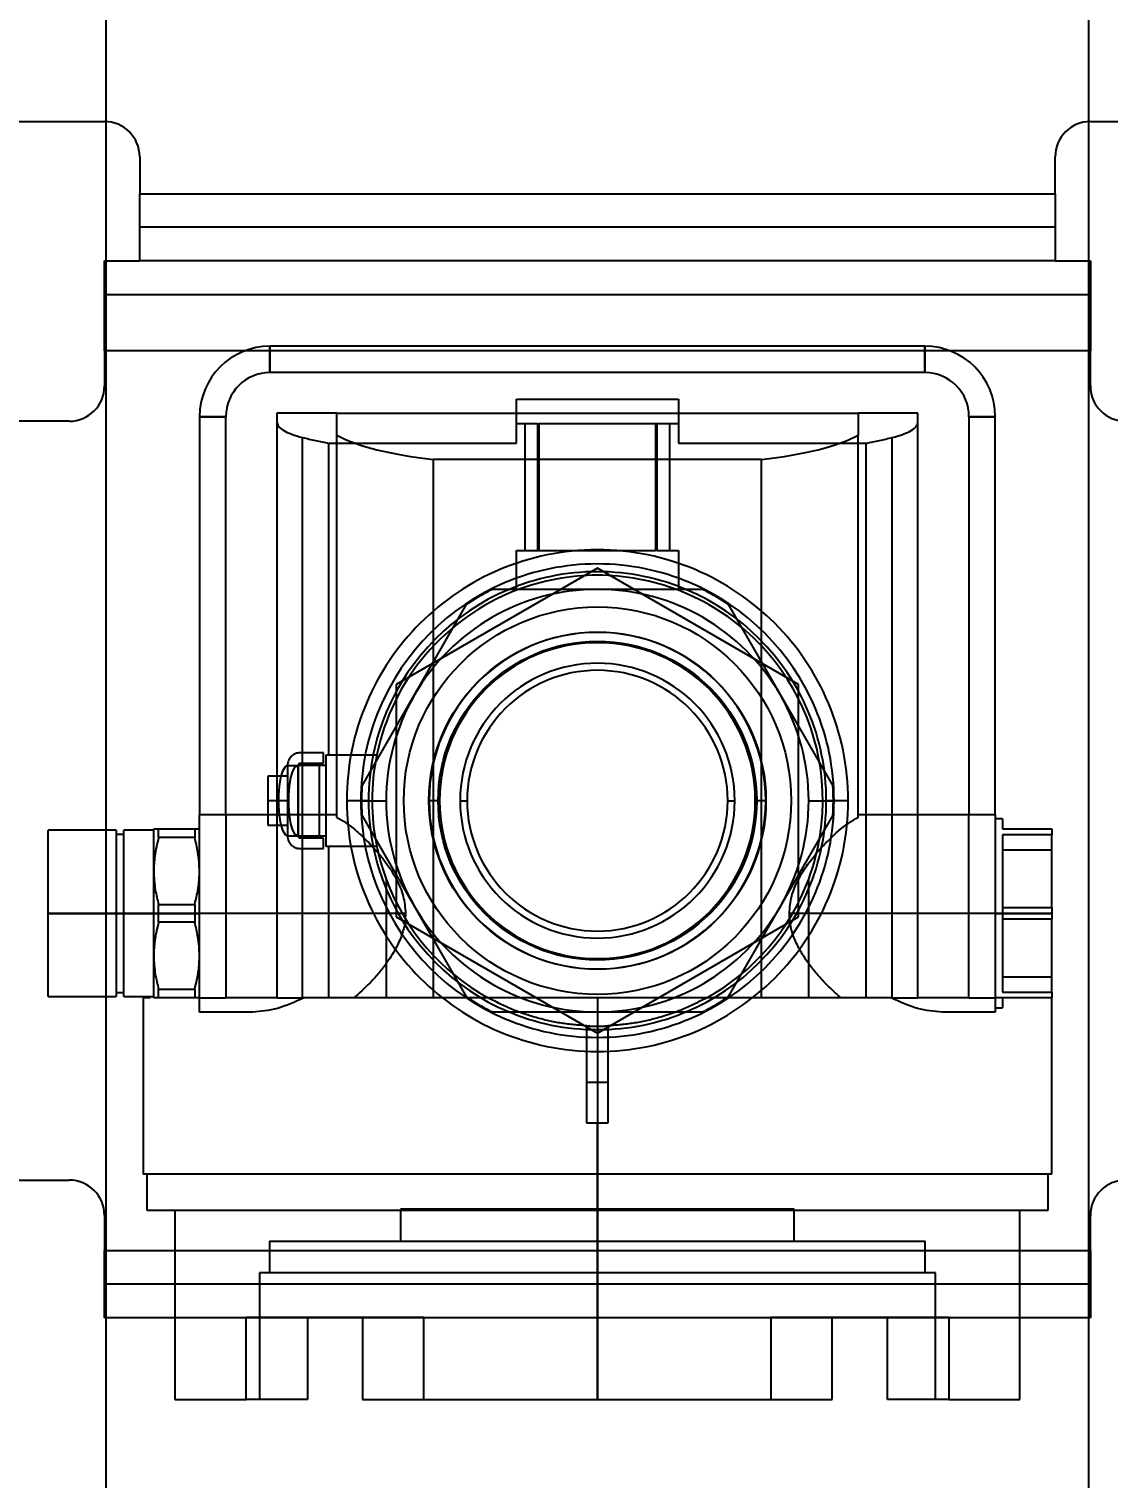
# Model space of a CAD drawing. Header units: metres. Extents: x 0 to 63075, y 0 to 44550.
# Drawn here: x 13833 to 13986.2, y 30026.9 to 30232.7 of the extents above; entities that cross this region are included whole.
import ezdxf

# ---------------------------------------------------------------- set-up
doc = ezdxf.new("R2010")
doc.units = ezdxf.units.M
doc.header["$LTSCALE"] = 75
doc.linetypes.add('HIDDEN2', pattern=[4.7625, 3.175, -1.5875])
for name, color, linetype in [('18_COTAS', 7, 'Continuous'), ('SDM', 7, 'Continuous'), ('SL1', 8, 'Continuous'), ('SL4', 4, 'Continuous'), ('ST1', 7, 'HIDDEN2')]:
    doc.layers.add(name, color=color, linetype=linetype)
doc.styles.add('ROMANS', font='ROMANS.SHX')
doc.dimstyles.new('75___1-75', dxfattribs={"dimscale": 75, "dimtxt": 2.5, "dimasz": 2, "dimexe": 1.5, "dimexo": 1, "dimgap": 0.5, "dimtad": 1, "dimdec": 0, "dimzin": 12, "dimtxsty": 'ROMANS', "dimcen": 0, "dimclrd": 256, "dimclre": 256, "dimclrt": 3, "dimazin": 3, "dimtfac": 1, "dimtdec": 0, "dimtmove": 0, "dimatfit": 0, "dimfxl": 1, "dimlwd": -1, "dimlwe": -1, "dimarcsym": 0})

# ---------------------------------------------------------------- blocks, each defined once
blk = doc.blocks.new('A$C1d93b9d1')
at = {"layer": 'SL1'}
for radius, start, end in [(1979, 150.48869, 76.2155), (1915.5, 151.39767, 77.94663), (1915.5, 151.39767, 77.48242), (1907.5, 151.51701, 77.89531), (1508, 159.38429, 0), (1508, 159.38429, 0), (1500, 179.96007, 0.03993)]:
    blk.add_arc((6031.73, 6950), radius, start, end, dxfattribs=at)
blk = doc.blocks.new('*D27')
at = {"layer": '18_COTAS', "transparency": 16777216}
for p, q in [((12131.24, 27878.33), (12131.24, 30705.37)), ((13913.74, 30509.57), (13913.74, 30705.37)), ((11981.24, 30592.87), (11122.31, 30592.87)), ((13913.74, 30592.87), (12131.24, 30592.87)), ((14063.74, 30592.87), (14213.74, 30592.87))]:
    blk.add_line(p, q, dxfattribs=at)
for points in [[(11981.24, 30617.87), (11981.24, 30567.87), (12131.24, 30592.87)], [(14063.74, 30617.87), (14063.74, 30567.87), (13913.74, 30592.87)]]:
    blk.add_solid(points, dxfattribs=at)
at = {"layer": 'Defpoints', "color": 0, "transparency": 16777216}
for p in [(13913.74, 30592.87), (13913.74, 30434.57), (12131.24, 27803.33)]:
    blk.add_point(p, dxfattribs=at)
at = {"layer": '18_COTAS', "color": 3, "transparency": 16777216, "insert": (11476.78, 30724.12), "char_height": 187.5, "attachment_point": 5, "style": 'ROMANS'}
blk.add_mtext('1782', dxfattribs=at)
blk = doc.blocks.new('A$C429c7d53')
at = {"layer": 'SL4'}
for p, q in [((57.76, 3129.5), (123, 3129.5)), ((123.23, 3028.91), (123.23, 3129.49)), ((262.77, 2339.74), (262.77, 3129.49)), ((263, 3129.5), (328.24, 3129.5)), ((128, 3124.5), (128, 3119.26)), ((258, 3119.26), (258, 3124.5)), ((128, 3119.26), (258, 3119.26)), ((128, 3109.74), (128, 3119.26)), ((258, 3119.26), (258, 3109.74)), ((123.23, 3109.74), (128, 3109.74)), ((258, 3109.74), (128, 3109.74)), ((258, 3109.74), (262.77, 3109.74)), ((239.5, 3097.61), (146.5, 3097.61)), ((146.5, 3097.61), (146.5, 3093.88)), ((239.5, 3093.88), (239.5, 3097.61)), ((142.98, 3096.97), (123.23, 3096.97)), ((262.77, 3096.97), (243.02, 3096.97)), ((239.5, 3093.88), (146.5, 3093.88)), ((136.5, 3087.61), (140.24, 3087.61)), ((136.5, 3087.61), (136.5, 3031.11)), ((140.24, 3031.11), (140.24, 3087.61)), ((156, 3084.98), (156, 3088.11)), ((156, 3088.11), (230, 3088.11)), ((230, 3088.11), (230, 3084.98)), ((245.76, 3087.61), (245.76, 3031.11)), ((245.76, 3087.61), (249.5, 3087.61)), ((249.5, 3031.11), (249.5, 3087.61)), ((156, 3030.74), (156, 3084.98)), ((230, 3030.74), (230, 3084.98)), ((169.71, 3005.11), (169.71, 3081.55)), ((216.29, 3081.55), (169.71, 3081.55)), ((216.29, 3005.11), (216.29, 3081.55)), ((136.5, 3017.11), (136.5, 3031.11)), ((156, 3031.11), (136.5, 3031.11)), ((249.5, 3031.11), (230, 3031.11)), ((249.5, 3031.11), (249.5, 3017.11)), ((250.5, 3030.51), (249.5, 3030.51)), ((250.5, 3030.51), (250.5, 3029.11)), ((124.67, 3028.91), (115, 3028.91)), ((115, 3017.11), (115, 3028.91)), ((124.67, 3028.91), (124.67, 3017.11)), ((125.75, 3028.32), (124.67, 3028.32)), ((130, 3028.91), (125.75, 3028.91)), ((125.75, 3017.11), (125.75, 3028.91)), ((130, 3023.11), (130, 3029.11)), ((130.69, 3027.88), (130.69, 3029.11)), ((130.69, 3029.11), (135.81, 3029.11)), ((135.81, 3027.88), (130.69, 3027.88)), ((135.81, 3029.11), (135.81, 3027.88)), ((250.5, 3029.11), (257.5, 3029.11)), ((257.5, 3028.28), (250.5, 3028.28)), ((250.5, 3028.28), (250.5, 3017.95)), ((257.5, 3029.11), (257.5, 3028.28)), ((257.5, 3017.95), (257.5, 3028.28)), ((130, 3017.11), (130, 3023.11)), ((124.67, 3017.11), (115, 3017.11)), ((115, 3005.31), (115, 3017.11)), ((124.67, 3017.11), (124.67, 3005.31)), ((125.75, 3017.11), (124.67, 3017.11)), ((130, 3017.11), (125.75, 3017.11)), ((125.75, 3005.31), (125.75, 3017.11)), ((130, 3011.11), (130, 3017.11)), ((130.69, 3017.11), (130, 3017.11)), ((130.69, 3017.11), (130.69, 3018.35)), ((130.69, 3018.35), (135.81, 3018.35)), ((130.69, 3015.88), (130.69, 3017.11)), ((135.81, 3017.11), (130.69, 3017.11)), ((135.81, 3018.35), (135.81, 3017.11)), ((135.81, 3017.11), (135.81, 3015.88)), ((136.5, 3017.11), (135.81, 3017.11)), ((165.75, 3017.11), (136.5, 3017.11)), ((136.5, 3003.11), (136.5, 3017.11)), ((249.5, 3017.11), (220.25, 3017.11)), ((249.5, 3017.11), (249.5, 3003.11)), ((257.5, 3017.11), (249.5, 3017.11)), ((250.5, 3017.95), (257.5, 3017.95)), ((257.5, 3017.95), (257.5, 3017.11)), ((257.5, 3017.11), (257.5, 3016.28)), ((135.81, 3015.88), (130.69, 3015.88)), ((257.5, 3016.28), (250.5, 3016.28)), ((250.5, 3016.28), (250.5, 3005.95)), ((257.5, 3005.95), (257.5, 3016.28)), ((130, 3005.11), (130, 3011.11)), ((115, 3005.31), (124.67, 3005.31)), ((123.23, 2339.74), (123.23, 3005.31)), ((124.67, 3005.9), (125.75, 3005.9)), ((125.75, 3005.31), (130, 3005.31)), ((128.5, 3005.11), (128.5, 2980.11)), ((129.54, 3005.11), (128.5, 3005.11)), ((130.69, 3006.35), (135.81, 3006.35)), ((130.69, 3005.11), (130.69, 3006.35)), ((135.81, 3005.11), (130.69, 3005.11)), ((135.81, 3006.35), (135.81, 3005.11)), ((193, 3005.11), (151.3, 3005.11)), ((193, 3005.11), (193, 2980.11)), ((234.7, 3005.11), (193, 3005.11)), ((250.5, 3005.95), (257.5, 3005.95)), ((257.5, 3005.11), (250.5, 3005.11)), ((250.5, 3005.11), (250.5, 3003.71)), ((257.5, 3005.95), (257.5, 3005.11)), ((257.5, 2980.11), (257.5, 3005.11)), ((144.05, 3003.11), (136.5, 3003.11)), ((249.5, 3003.11), (241.95, 3003.11)), ((249.5, 3003.71), (250.5, 3003.71)), ((193, 2980.11), (128.5, 2980.11)), ((129, 2980.11), (129, 2974.99)), ((257.5, 2980.11), (193, 2980.11)), ((193, 2974.99), (193, 2980.11)), ((257, 2974.99), (257, 2980.11)), ((129, 2974.99), (193, 2974.99)), ((133, 2974.99), (133, 2948.11)), ((193, 2974.99), (257, 2974.99)), ((193, 2948.11), (193, 2974.99)), ((253, 2948.11), (253, 2974.99)), ((123.23, 2969.25), (133, 2969.25)), ((253, 2969.25), (262.77, 2969.25)), ((133, 2959.73), (123.23, 2959.73)), ((143.11, 2959.81), (159.66, 2959.81)), ((143.11, 2948.11), (143.11, 2959.81)), ((151.81, 2959.81), (151.81, 2948.11)), ((159.66, 2959.73), (151.81, 2959.73)), ((159.66, 2959.81), (159.66, 2948.11)), ((226.34, 2959.81), (242.89, 2959.81)), ((226.34, 2948.11), (226.34, 2959.81)), ((234.19, 2959.73), (226.34, 2959.73)), ((234.19, 2948.11), (234.19, 2959.81)), ((242.89, 2959.81), (242.89, 2948.11)), ((262.77, 2959.73), (253, 2959.73)), ((133, 2948.11), (143.11, 2948.11)), ((151.81, 2948.11), (143.11, 2948.11)), ((159.66, 2948.11), (193, 2948.11)), ((193, 2948.11), (226.34, 2948.11)), ((242.89, 2948.11), (234.19, 2948.11)), ((242.89, 2948.11), (253, 2948.11))]:
    blk.add_line(p, q, dxfattribs=at)
for centre, radius, start, end in [((123, 3124.5), 5, 0, 90), ((263, 3124.5), 5, 90, 180), ((146.5, 3087.61), 10, 90, 180), ((239.5, 3087.61), 10, 0, 90), ((146.5, 3087.61), 6.26, 90, 180), ((239.5, 3087.61), 6.26, 0, 90)]:
    blk.add_arc(centre, radius, start, end, dxfattribs=at)
for centre, start_param, end_param in [((179.4, 3088.02), 0.450954, 1.189008), ((206.6, 3088.02), 1.952584, 2.690638)]:
    blk.add_ellipse(centre, major_axis=(-26, 0), ratio=0.267949, start_param=start_param, end_param=end_param, dxfattribs=at)
for points, knots in [([(156, 3030.74), (156.4, 3030.52), (157.22, 3030.07), (158.65, 3028.95), (160.14, 3027.58), (161.49, 3026.15), (162.64, 3024.76), (163.59, 3023.44), (164.6, 3021.75), (165.53, 3019.66), (165.68, 3017.93), (165.75, 3017.11)], [0, 0, 0, 0, 0.126776, 0.255257, 0.382669, 0.505687, 0.590181, 0.674836, 0.757452, 0.885088, 1, 1, 1, 1]), ([(220.25, 3017.11), (220.32, 3017.94), (220.42, 3019.2), (221, 3020.8), (221.73, 3022.37), (222.87, 3024.15), (224.35, 3025.98), (225.86, 3027.58), (227.35, 3028.95), (228.78, 3030.07), (229.6, 3030.52), (230, 3030.74)], [0, 0, 0, 0, 0.114898, 0.176657, 0.242785, 0.369086, 0.494373, 0.617376, 0.744773, 0.873238, 1, 1, 1, 1]), ([(130, 3029.11), (130.04, 3029.11), (130.12, 3029.11), (130.51, 3029.11), (130.69, 3029.11)], [0, 0, 0, 0, 0.554654, 1, 1, 1, 1]), ([(130.69, 3027.88), (130.47, 3026.99), (130.08, 3025.42), (130.03, 3023.82), (130, 3023.11)], [0, 0, 0, 0, 0.563596, 1, 1, 1, 1]), ([(135.81, 3029.11), (136.03, 3029.11), (136.42, 3029.11), (136.47, 3029.11), (136.5, 3029.11)], [0, 0, 0, 0, 0.563596, 1, 1, 1, 1]), ([(136.5, 3023.11), (136.46, 3024.01), (136.38, 3025.61), (135.99, 3027.18), (135.81, 3027.88)], [0, 0, 0, 0, 0.554654, 1, 1, 1, 1]), ([(130, 3023.11), (130.04, 3022.22), (130.12, 3020.62), (130.51, 3019.05), (130.69, 3018.35)], [0, 0, 0, 0, 0.554654, 1, 1, 1, 1]), ([(135.81, 3018.35), (136.03, 3019.24), (136.42, 3020.81), (136.47, 3022.41), (136.5, 3023.11)], [0, 0, 0, 0, 0.5635963, 1, 1, 1, 1]), ([(165.75, 3017.11), (165.71, 3016.47), (165.65, 3015.5), (165.29, 3014.23), (164.82, 3012.98), (164.05, 3011.51), (162.99, 3009.93), (161.86, 3008.51), (160.3, 3006.78), (159.17, 3005.79), (158.41, 3005.11)], [0, 0, 0, 0, 0.117087, 0.178494, 0.242841, 0.368324, 0.49578, 0.622064, 0.74502, 1, 1, 1, 1]), ([(227.59, 3005.11), (227.22, 3005.43), (226.47, 3006.08), (225.3, 3007.23), (224.14, 3008.51), (223.01, 3009.93), (221.94, 3011.51), (221.04, 3013.26), (220.38, 3015.15), (220.29, 3016.47), (220.25, 3017.11)], [0, 0, 0, 0, 0.127091, 0.255296, 0.378231, 0.504494, 0.631928, 0.75739, 0.882931, 1, 1, 1, 1]), ([(130.69, 3015.88), (130.47, 3014.99), (130.08, 3013.42), (130.03, 3011.82), (130, 3011.11)], [0, 0, 0, 0, 0.5635963, 1, 1, 1, 1]), ([(136.5, 3011.11), (136.46, 3012.01), (136.38, 3013.61), (135.99, 3015.18), (135.81, 3015.88)], [0, 0, 0, 0, 0.554654, 1, 1, 1, 1]), ([(130, 3011.11), (130.04, 3010.22), (130.12, 3008.62), (130.51, 3007.05), (130.69, 3006.35)], [0, 0, 0, 0, 0.554654, 1, 1, 1, 1]), ([(135.81, 3006.35), (136.03, 3007.24), (136.42, 3008.81), (136.47, 3010.41), (136.5, 3011.11)], [0, 0, 0, 0, 0.563596, 1, 1, 1, 1]), ([(130.69, 3005.11), (130.47, 3005.11), (130.08, 3005.11), (130.03, 3005.11), (130, 3005.11)], [0, 0, 0, 0, 0.563596, 1, 1, 1, 1]), ([(136.5, 3005.11), (136.46, 3005.11), (136.38, 3005.11), (135.99, 3005.11), (135.81, 3005.11)], [0, 0, 0, 0, 0.554654, 1, 1, 1, 1]), ([(151.3, 3005.11), (150.04, 3004.54), (147.54, 3003.41), (145.2, 3003.21), (144.05, 3003.11)], [0, 0, 0, 0, 0.505959, 1, 1, 1, 1]), ([(241.95, 3003.11), (240.8, 3003.21), (238.46, 3003.41), (235.96, 3004.54), (234.7, 3005.11)], [0, 0, 0, 0, 0.494041, 1, 1, 1, 1])]:
    blk.add_open_spline(points, degree=3, knots=knots, dxfattribs=at)
at = {"layer": 'ST1'}
for p, q in [((123.23, 3129.49), (123.23, 3339.74)), ((262.77, 3129.49), (262.77, 3339.74)), ((128, 3119.26), (258, 3119.26)), ((258, 3114.5), (128, 3114.5)), ((123, 3096.97), (123, 3109.74)), ((123, 3109.74), (123.23, 3109.74)), ((262.77, 3109.74), (263, 3109.74)), ((263, 3109.74), (263, 3096.97)), ((123, 3104.97), (263, 3104.97)), ((146.5, 3093.88), (146.5, 3097.61)), ((239.5, 3097.61), (239.5, 3093.88)), ((123, 3096.97), (123, 3091.97)), ((263, 3096.97), (123, 3096.97)), ((123.23, 3096.97), (123, 3096.97)), ((243.02, 3096.97), (142.98, 3096.97)), ((263, 3096.97), (262.77, 3096.97)), ((263, 3091.97), (263, 3096.97)), ((181.5, 3088.11), (181.5, 3090.11)), ((181.5, 3090.11), (204.5, 3090.11)), ((204.5, 3090.11), (204.5, 3088.11)), ((140.24, 3087.61), (136.5, 3087.61)), ((147.5, 3088.11), (147.5, 3005.11)), ((156, 3088.11), (147.5, 3088.11)), ((181.5, 3083.83), (181.5, 3088.11)), ((204.5, 3088.11), (204.5, 3083.83)), ((238.5, 3088.11), (230, 3088.11)), ((238.5, 3005.11), (238.5, 3088.11)), ((249.5, 3087.61), (245.76, 3087.61)), ((118, 3086.97), (63, 3086.97)), ((184.5, 3086.61), (181.5, 3086.61)), ((182.7, 3086.61), (182.7, 3068.61)), ((184.5, 3086.61), (184.5, 3068.61)), ((184.5, 3086.61), (184.75, 3086.61)), ((184.75, 3068.61), (184.75, 3086.61)), ((201.25, 3086.61), (184.75, 3086.61)), ((201.5, 3086.61), (201.25, 3086.61)), ((201.25, 3086.61), (201.25, 3068.61)), ((204.5, 3086.61), (201.5, 3086.61)), ((201.5, 3068.61), (201.5, 3086.61)), ((203.3, 3068.61), (203.3, 3086.61)), ((151.13, 3005.11), (151.13, 3084.66)), ((154.84, 3039.61), (154.84, 3083.83)), ((154.84, 3083.83), (181.5, 3083.83)), ((204.5, 3083.83), (231.16, 3083.83)), ((231.16, 3005.11), (231.16, 3083.83)), ((234.87, 3005.11), (234.87, 3084.66)), ((181.5, 3062.98), (181.5, 3068.61)), ((181.5, 3068.61), (184.5, 3068.61)), ((184.5, 3068.61), (184.75, 3068.61)), ((184.75, 3068.61), (201.25, 3068.61)), ((201.5, 3068.61), (201.25, 3068.61)), ((201.5, 3068.61), (204.5, 3068.61)), ((204.5, 3068.61), (204.5, 3062.98)), ((193, 3066.11), (164.42, 3049.61)), ((221.57, 3049.61), (193, 3066.11)), ((178.09, 3063.11), (207.91, 3063.11)), ((159.57, 3035.2), (174.47, 3061.03)), ((211.53, 3061.03), (226.43, 3035.2)), ((164.42, 3049.61), (164.42, 3016.62)), ((221.57, 3016.62), (221.57, 3049.61)), ((154.1, 3039.91), (150.8, 3039.91)), ((154.1, 3038.41), (154.1, 3039.91)), ((149, 3038.11), (150.45, 3038.11)), ((149, 3038.11), (149, 3028.11)), ((150.45, 3038.11), (150.45, 3028.11)), ((150.45, 3038.11), (150.5, 3038.11)), ((150.5, 3038.11), (150.5, 3028.11)), ((154.5, 3038.11), (150.5, 3038.11)), ((150.8, 3038.41), (154.1, 3038.41)), ((153.5, 3038.11), (153.5, 3028.11)), ((154.5, 3026.61), (154.5, 3039.61)), ((154.5, 3039.61), (154.84, 3039.61)), ((154.84, 3039.61), (161.67, 3039.61)), ((146.2, 3036.61), (146.2, 3033.11)), ((149, 3036.61), (146.2, 3036.61)), ((149, 3033.11), (146.2, 3033.11)), ((146.2, 3033.11), (146.2, 3029.61)), ((160.5, 3033.11), (157.4, 3033.11)), ((159.4, 3033.11), (157.4, 3033.11)), ((159.5, 3033.11), (163, 3033.11)), ((170.58, 3033.11), (169.1, 3033.11)), ((173.5, 3033.11), (174.5, 3033.11)), ((211.5, 3033.11), (212.5, 3033.11)), ((216.9, 3033.11), (215.42, 3033.11)), ((223, 3033.11), (226.5, 3033.11)), ((228.6, 3033.11), (225.5, 3033.11)), ((228.6, 3033.11), (226.6, 3033.11)), ((140.24, 3031.11), (140.24, 3005.11)), ((146.2, 3029.61), (149, 3029.61)), ((174.47, 3005.2), (159.57, 3031.03)), ((226.43, 3031.03), (211.53, 3005.2)), ((245.76, 3005.11), (245.76, 3031.11)), ((123.23, 3005.31), (123.23, 3028.91)), ((149, 3028.11), (150.45, 3028.11)), ((150.45, 3028.11), (150.5, 3028.11)), ((150.5, 3028.11), (154.5, 3028.11)), ((154.1, 3027.81), (150.8, 3027.81)), ((154.1, 3026.31), (154.1, 3027.81)), ((150.8, 3026.31), (154.1, 3026.31)), ((154.84, 3026.61), (154.5, 3026.61)), ((161.67, 3026.61), (154.84, 3026.61)), ((154.84, 3005.11), (154.84, 3026.61)), ((250.5, 3026.11), (257.5, 3026.11)), ((163, 3021.98), (163, 3005.11)), ((223, 3005.11), (223, 3021.98)), ((115, 3017.11), (124.67, 3017.11)), ((124.67, 3017.11), (125.75, 3017.11)), ((125.75, 3017.11), (130, 3017.11)), ((130, 3017.11), (130.69, 3017.11)), ((130.69, 3017.11), (135.81, 3017.11)), ((135.81, 3017.11), (136.5, 3017.11)), ((249.5, 3017.11), (250.5, 3017.11)), ((250.5, 3017.95), (250.5, 3017.11)), ((250.5, 3017.11), (257.5, 3017.11)), ((250.5, 3017.11), (250.5, 3016.28)), ((164.42, 3016.62), (193, 3000.12)), ((193, 3000.12), (221.57, 3016.62)), ((250.5, 3008.11), (257.5, 3008.11)), ((136.5, 3005.11), (140.24, 3005.11)), ((147.5, 3005.11), (140.24, 3005.11)), ((147.5, 3005.11), (151.13, 3005.11)), ((151.13, 3005.11), (151.3, 3005.11)), ((234.7, 3005.11), (234.87, 3005.11)), ((234.87, 3005.11), (238.5, 3005.11)), ((245.76, 3005.11), (238.5, 3005.11)), ((245.76, 3005.11), (249.5, 3005.11)), ((250.5, 3005.11), (249.5, 3005.11)), ((207.91, 3003.11), (178.09, 3003.11)), ((191.5, 2987.33), (191.5, 3001.15)), ((194.5, 3001.15), (194.5, 2987.33)), ((194.5, 2993.11), (191.5, 2993.11)), ((193, 2980.11), (193, 2987.34)), ((193, 2980.11), (193, 2974.99)), ((63, 2979.25), (118, 2979.25)), ((123, 2974.25), (123, 2969.25)), ((165.06, 2975.11), (165.06, 2970.61)), ((220.94, 2975.11), (165.06, 2975.11)), ((193, 2974.99), (193, 2948.11)), ((220.94, 2970.61), (220.94, 2975.11)), ((263, 2969.25), (263, 2974.25)), ((146.44, 2970.61), (193, 2970.61)), ((146.44, 2970.61), (146.44, 2966.11)), ((193, 2966.11), (193, 2970.61)), ((193, 2970.61), (239.56, 2970.61)), ((239.56, 2966.11), (239.56, 2970.61)), ((123, 2959.73), (123, 2969.25)), ((123, 2969.25), (263, 2969.25)), ((123, 2969.25), (123.23, 2969.25)), ((133, 2969.25), (253, 2969.25)), ((262.77, 2969.25), (263, 2969.25)), ((263, 2969.25), (263, 2959.73)), ((193, 2966.11), (145, 2966.11)), ((145, 2966.11), (145, 2948.11)), ((193, 2966.11), (193, 2948.11)), ((241, 2966.11), (193, 2966.11)), ((241, 2948.11), (241, 2966.11)), ((263, 2964.49), (123, 2964.49)), ((123.23, 2959.73), (123, 2959.73)), ((151.81, 2959.73), (133, 2959.73)), ((159.66, 2959.81), (168.36, 2959.81)), ((226.34, 2959.73), (159.66, 2959.73)), ((168.36, 2948.11), (168.36, 2959.81)), ((217.64, 2959.81), (226.34, 2959.81)), ((217.64, 2959.81), (217.64, 2948.11)), ((253, 2959.73), (234.19, 2959.73)), ((263, 2959.73), (262.77, 2959.73))]:
    blk.add_line(p, q, dxfattribs=at)
at = {"layer": 'ST1', "flags": 128}
for points in [[(149, 3038.11), (148.64, 3037.91), (148.3, 3037.32), (148.02, 3036.39), (147.82, 3035.19), (147.72, 3033.83), (147.72, 3032.4), (147.82, 3031.04), (148.02, 3029.84), (148.3, 3028.91), (148.64, 3028.32), (149, 3028.11)], [(150.45, 3028.11), (150.08, 3028.32), (149.75, 3028.91), (149.47, 3029.84), (149.27, 3031.04), (149.17, 3032.4), (149.17, 3033.83), (149.27, 3035.19), (149.47, 3036.39), (149.75, 3037.32), (150.08, 3037.91), (150.45, 3038.11)]]:
    blk.add_lwpolyline(points, dxfattribs=at)
at = {"layer": 'ST1'}
for radius in [27.5, 23.93, 22.62]:
    blk.add_circle((193, 3033.11), radius, dxfattribs=at)
for centre, radius, start, end in [((118, 3091.97), 5, 270, 0), ((268, 3091.97), 5, 180, 270), ((193, 3033.11), 35.6, 0, 180), ((193, 3033.11), 33.6, 0, 180), ((193, 3033.11), 32.5, 0, 180), ((193, 3033.11), 32, 90, 111.0618), ((193, 3033.11), 32, 68.9382, 90), ((193, 3033.11), 32, 111.0618, 168.2802), ((193, 3033.11), 30, 90, 150), ((193, 3033.11), 33.5, 116.4244, 123.5756), ((193, 3033.11), 30, 30, 90), ((193, 3033.11), 32, 339.6359, 68.9382), ((193, 3033.11), 33.5, 56.4244, 63.5756), ((193, 3033.11), 23.9, 0, 180), ((193, 3033.11), 22.42, 0, 180), ((193, 3033.11), 19.5, 0, 180), ((193, 3033.11), 18.5, 0, 180), ((193, 3033.11), 30, 150, 180), ((193, 3033.11), 30, 0, 30), ((150.8, 3038.11), 1.8, 90, 180), ((150.8, 3038.11), 0.3, 90, 180), ((193, 3033.11), 32, 168.2802, 191.7198), ((193, 3033.11), 33.5, 176.4244, 180), ((193, 3033.11), 33.5, 0, 3.5756), ((193, 3033.11), 35.6, 180, 0), ((193, 3033.11), 33.6, 180, 0), ((193, 3033.11), 33.5, 180, 183.5756), ((193, 3033.11), 32.5, 180, 0), ((193, 3033.11), 30, 180, 210), ((193, 3033.11), 23.9, 180, 0), ((193, 3033.11), 22.42, 180, 0), ((193, 3033.11), 19.5, 180, 0), ((193, 3033.11), 18.5, 180, 0), ((193, 3033.11), 30, 330, 0), ((193, 3033.11), 33.5, 356.4244, 0), ((150.8, 3028.11), 1.8, 180, 270), ((150.8, 3028.11), 0.3, 180, 270), ((193, 3033.11), 32, 191.7198, 200.3641), ((193, 3033.11), 32, 200.3641, 241.045), ((193, 3033.11), 32, 298.955, 339.6359), ((193, 3033.11), 30, 210, 270), ((193, 3033.11), 30, 270, 330), ((193, 3033.11), 33.5, 236.4244, 243.5756), ((193, 3033.11), 33.5, 296.4244, 303.5756), ((193, 3033.11), 32, 267.3133, 270), ((193, 3033.11), 32, 270, 272.6867), ((118, 2974.25), 5, 0, 90), ((268, 2974.25), 5, 90, 180)]:
    blk.add_arc(centre, radius, start, end, dxfattribs=at)
for centre, major_axis, ratio, start_param, end_param in [((158.5, 3086.85), (-11, 0), 0.267949, 0, 0.836718), ((227.5, 3086.85), (-11, 0), 0.267949, 2.304874, 3.141593), ((193, 3097.09), (-62.5, 0), 0.267949, 0.836718, 0.914078), ((193, 3097.09), (-62.5, 0), 0.267949, 2.227515, 2.304874), ((193, 2950.1), (-64.5, 0), 0.57735, 4.712389, 4.735647), ((193, 2950.1), (-64.5, 0), 0.57735, 4.689131, 4.712389)]:
    blk.add_ellipse(centre, major_axis=major_axis, ratio=ratio, start_param=start_param, end_param=end_param, dxfattribs=at)
for points, knots in [([(191.5, 3001.15), (190.29, 3001.25), (187.86, 3001.44), (184.27, 3002.26), (180.77, 3003.44), (178.6, 3004.56), (177.51, 3005.11)], [0, 0, 0, 0, 0.2450998, 0.4948062, 0.7470816, 1, 1, 1, 1]), ([(208.49, 3005.11), (207.4, 3004.56), (205.23, 3003.44), (201.73, 3002.26), (198.14, 3001.44), (195.71, 3001.25), (194.5, 3001.15)], [0, 0, 0, 0, 0.252918, 0.505194, 0.7549, 1, 1, 1, 1])]:
    blk.add_open_spline(points, degree=3, knots=knots, dxfattribs=at)

msp = doc.modelspace()

# ---------------------------------------------------------------- block references
at = {"layer": 'SDM'}
for name, p in [('A$C1d93b9d1', (8259.51, 24302.83)), ('A$C429c7d53', (13720.74, 27090.07))]:
    msp.add_blockref(name, p, dxfattribs=at)

# ---------------------------------------------------------------- dimensions: what is measured, and where the dimension line sits
at = {"layer": '18_COTAS'}
dim = msp.add_linear_dim(base=(13913.73996451, 30592.87116724), p1=(12131.23996451, 27803.3334565), p2=(13913.73996451, 30434.56595658), dimstyle='75___1-75', dxfattribs=at)
dim.commit()
dim.dimension.update_dxf_attribs({"geometry": '*D27', "text_midpoint": (11476.77567879, 30592.87116724), "dimtype": 160})

doc.saveas('drawing.dxf')
